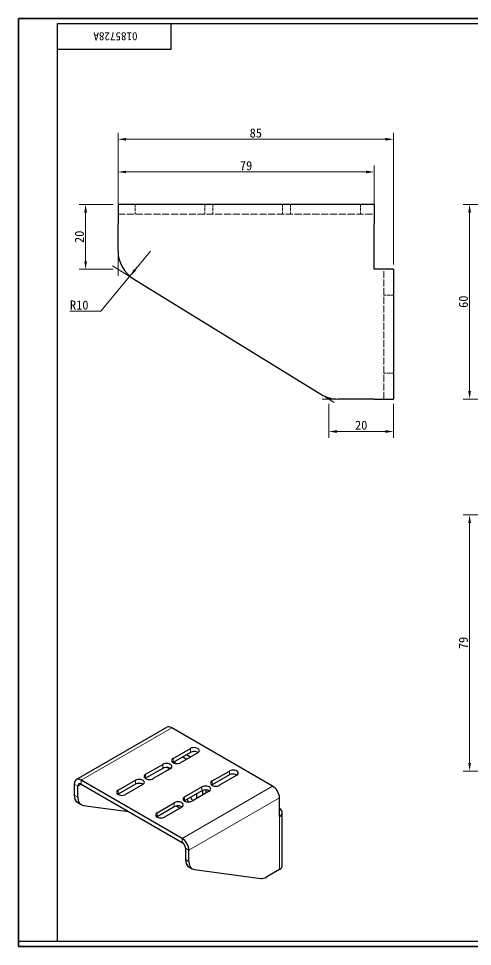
# Model space of a CAD drawing. Header units: millimetres. Extents: x 6 to 415, y 5 to 292.
# Drawn here: x 6 to 146, y 5.5 to 291.5 of the extents above; entities that cross this region are included whole.
import ezdxf

# ---------------------------------------------------------------- set-up
doc = ezdxf.new("R2010")
doc.units = ezdxf.units.MM
doc.linetypes.add('DASHED', pattern=[0.2067, 0.1654, -0.0413])
for name, color, linetype, lineweight in [('可见 (ISO)', 7, 'Continuous', 25), ('可见窄的 (ISO)', 7, 'Continuous', 18), ('图框 (ISO)', 7, 'Continuous', 35)]:
    doc.layers.add(name, color=color, linetype=linetype, lineweight=lineweight)
doc.layers.add('尺寸 (ISO)', color=7, linetype='Continuous', lineweight=18, true_color=0x008000)
doc.layers.add('隐藏 (ISO)', color=5, linetype='DASHED', lineweight=18, true_color=0x0000ff)
doc.styles.add('文本样式74', font='SimSun.ttf')
doc.styles.add('最新国标', font='simfang.ttf')
doc.dimstyles.new('默认 (GB)', dxfattribs={"dimtxt": 2.8, "dimasz": 2.5, "dimexe": 2, "dimexo": 1.5, "dimgap": 0.5, "dimtad": 1, "dimtoh": 1, "dimdsep": 46, "dimtxsty": '最新国标', "dimcen": 0.09, "dimdle": 10, "dimclrd": 256, "dimclre": 256, "dimclrt": 256, "dimaunit": 1, "dimadec": 3, "dimazin": 2, "dimtfac": 0.535714, "dimtdec": 3, "dimtmove": 0, "dimatfit": 3, "dimfxl": 0, "dimtolj": 1, "dimlwd": -1, "dimlwe": -1, "dimarcsym": 0})

# ---------------------------------------------------------------- blocks, each defined once
blk = doc.blocks.new('图框 最新国标')
at = {"layer": '图框 (ISO)'}
for p, q in [((6, 7), (6, 291.5)), ((6, 291.5), (414.5, 291.5)), ((414.5, 291.5), (414.5, 5.5)), ((6, 7), (6, 5.5)), ((6, 7), (6, 5.5)), ((414.5, 5.5), (6, 5.5))]:
    blk.add_line(p, q, dxfattribs=at)
at = {"layer": '图框 (ISO)', "color": 7, "linetype": 'Continuous', "lineweight": 25}
for p, q in [((18, 290), (413, 290)), ((18, 7), (18, 290)), ((18, 290), (413, 290)), ((53, 290), (53, 282)), ((413, 290), (413, 7)), ((413, 290), (413, 7)), ((53, 282), (18, 282)), ((413, 7), (6, 7)), ((413, 7), (18, 7))]:
    blk.add_line(p, q, dxfattribs=at)
at = {"layer": '图框 (ISO)', "style": '文本样式74'}
blk.add_attdef('零件代号_001', (42.7, 287.25), '', height=2.5, rotation=180, dxfattribs=at)
blk = doc.blocks.new('*D11')
at = {"layer": 'Defpoints', "color": 0, "transparency": 16777216}
for p in [(168.63, 234.22), (145.14, 174.22), (162.63, 174.22)]:
    blk.add_point(p, dxfattribs=at)
at = {"layer": '尺寸 (ISO)', "color": 116, "true_color": 0x00803f, "transparency": 16777216}
for p, q in [((167.13, 234.22), (143.14, 234.22)), ((145.14, 231.72), (145.14, 176.72)), ((161.13, 174.22), (143.14, 174.22))]:
    blk.add_line(p, q, dxfattribs=at)
for points in [[(144.73, 231.72), (145.56, 231.72), (145.14, 234.22)], [(144.73, 176.72), (145.56, 176.72), (145.14, 174.22)]]:
    blk.add_solid(points, dxfattribs=at)
at = {"layer": '尺寸 (ISO)', "transparency": 16777216, "insert": (143.23, 204.22), "char_height": 2.8, "attachment_point": 5, "rotation": 90, "style": '最新国标'}
blk.add_mtext('\\A1;60', dxfattribs=at)
blk = doc.blocks.new('*D21')
at = {"layer": 'Defpoints', "color": 0, "transparency": 16777216}
for p in [(115.69, 244.22), (36.69, 228.22), (115.69, 228.22)]:
    blk.add_point(p, dxfattribs=at)
at = {"layer": '尺寸 (ISO)', "color": 116, "true_color": 0x00803f, "transparency": 16777216}
for p, q in [((36.69, 229.72), (36.69, 246.22)), ((115.69, 229.72), (115.69, 246.22)), ((39.19, 244.22), (113.19, 244.22))]:
    blk.add_line(p, q, dxfattribs=at)
for points in [[(39.19, 244.64), (39.19, 243.8), (36.69, 244.22)], [(113.19, 244.64), (113.19, 243.8), (115.69, 244.22)]]:
    blk.add_solid(points, dxfattribs=at)
at = {"layer": '尺寸 (ISO)', "transparency": 16777216, "insert": (76.19, 246.14), "char_height": 2.8, "attachment_point": 5, "style": '最新国标'}
blk.add_mtext('\\A1;79', dxfattribs=at)
blk = doc.blocks.new('*D22')
at = {"layer": 'Defpoints', "color": 0, "transparency": 16777216}
for p in [(121.69, 254.29), (36.69, 228.22), (121.69, 214.22)]:
    blk.add_point(p, dxfattribs=at)
at = {"layer": '尺寸 (ISO)', "color": 116, "true_color": 0x00803f, "transparency": 16777216}
for p, q in [((36.69, 229.72), (36.69, 256.29)), ((121.69, 215.72), (121.69, 256.29)), ((39.19, 254.29), (119.19, 254.29))]:
    blk.add_line(p, q, dxfattribs=at)
for points in [[(39.19, 254.71), (39.19, 253.87), (36.69, 254.29)], [(119.19, 254.71), (119.19, 253.87), (121.69, 254.29)]]:
    blk.add_solid(points, dxfattribs=at)
at = {"layer": '尺寸 (ISO)', "transparency": 16777216, "insert": (79.19, 256.21), "char_height": 2.8, "attachment_point": 5, "style": '最新国标'}
blk.add_mtext('\\A1;85', dxfattribs=at)
blk = doc.blocks.new('*D26')
at = {"layer": 'Defpoints', "color": 0, "transparency": 16777216}
for p in [(101.69, 174.22), (121.69, 174.22), (121.69, 164.22)]:
    blk.add_point(p, dxfattribs=at)
at = {"layer": '尺寸 (ISO)', "color": 116, "true_color": 0x00803f, "transparency": 16777216}
for p, q in [((101.69, 172.72), (101.69, 162.22)), ((121.69, 172.72), (121.69, 162.22)), ((104.19, 164.22), (119.19, 164.22))]:
    blk.add_line(p, q, dxfattribs=at)
for points in [[(104.19, 164.64), (104.19, 163.8), (101.69, 164.22)], [(119.19, 164.64), (119.19, 163.8), (121.69, 164.22)]]:
    blk.add_solid(points, dxfattribs=at)
at = {"layer": '尺寸 (ISO)', "transparency": 16777216, "insert": (111.69, 166.14), "char_height": 2.8, "attachment_point": 5, "style": '最新国标'}
blk.add_mtext('\\A1;20', dxfattribs=at)
blk = doc.blocks.new('*D27')
at = {"layer": 'Defpoints', "color": 0, "transparency": 16777216}
for p in [(26.69, 234.22), (36.69, 234.22), (36.69, 214.22)]:
    blk.add_point(p, dxfattribs=at)
at = {"layer": '尺寸 (ISO)', "color": 116, "true_color": 0x00803f, "transparency": 16777216}
for p, q in [((35.19, 234.22), (24.69, 234.22)), ((26.69, 216.72), (26.69, 231.72)), ((35.19, 214.22), (24.69, 214.22))]:
    blk.add_line(p, q, dxfattribs=at)
for points in [[(26.27, 231.72), (27.11, 231.72), (26.69, 234.22)], [(26.27, 216.72), (27.11, 216.72), (26.69, 214.22)]]:
    blk.add_solid(points, dxfattribs=at)
at = {"layer": '尺寸 (ISO)', "transparency": 16777216, "insert": (24.77, 224.22), "char_height": 2.8, "attachment_point": 5, "rotation": 90, "style": '最新国标'}
blk.add_mtext('\\A1;20', dxfattribs=at)
blk = doc.blocks.new('*D29')
at = {"layer": 'Defpoints', "color": 0, "transparency": 16777216}
for p in [(46.69, 219.81), (40.32, 212.1)]:
    blk.add_point(p, dxfattribs=at)
at = {"layer": '尺寸 (ISO)', "color": 116, "true_color": 0x00803f, "transparency": 16777216}
for p, q in [((46.69, 219.81), (40.32, 212.1)), ((41.91, 214.03), (43.51, 215.95)), ((40.32, 212.1), (38.73, 210.17)), ((31.37, 201.26), (38.73, 210.17)), ((21.82, 201.26), (31.37, 201.26))]:
    blk.add_line(p, q, dxfattribs=at)
blk.add_solid([(41.59, 214.29), (42.23, 213.76), (40.32, 212.1)], dxfattribs=at)
at = {"layer": '尺寸 (ISO)', "transparency": 16777216, "insert": (24.72, 203.18), "char_height": 2.8, "attachment_point": 5, "style": '最新国标'}
blk.add_mtext('\\A1;R10', dxfattribs=at)
blk = doc.blocks.new('*D36')
at = {"layer": 'Defpoints', "color": 0, "transparency": 16777216}
for p in [(168.63, 138.54), (145.14, 59.54), (168.63, 59.54)]:
    blk.add_point(p, dxfattribs=at)
at = {"layer": '尺寸 (ISO)', "color": 116, "true_color": 0x00803f, "transparency": 16777216}
for p, q in [((167.13, 138.54), (143.14, 138.54)), ((145.14, 136.04), (145.14, 62.04)), ((167.13, 59.54), (143.14, 59.54))]:
    blk.add_line(p, q, dxfattribs=at)
for points in [[(144.73, 136.04), (145.56, 136.04), (145.14, 138.54)], [(144.73, 62.04), (145.56, 62.04), (145.14, 59.54)]]:
    blk.add_solid(points, dxfattribs=at)
at = {"layer": '尺寸 (ISO)', "transparency": 16777216, "insert": (143.23, 99.04), "char_height": 2.8, "attachment_point": 5, "rotation": 90, "style": '最新国标'}
blk.add_mtext('\\A1;79', dxfattribs=at)

msp = doc.modelspace()

# ---------------------------------------------------------------- linework, layer by layer
at = {"layer": '可见 (ISO)'}
for p, q in [((115.69, 234.219), (36.69, 234.219)), ((36.69, 234.219), (36.69, 228.219)), ((115.69, 234.219), (115.69, 228.219)), ((36.69, 219.807), (36.69, 228.219)), ((115.69, 214.219), (115.69, 228.219)), ((121.69, 214.219), (115.69, 214.219)), ((121.69, 214.219), (121.69, 174.219)), ((41.449, 211.291), (99.28, 175.703)), ((115.69, 174.219), (104.521, 174.219)), ((115.69, 174.219), (121.69, 174.219)), ((23.825, 56.918), (51.756, 73.044)), ((84.368, 54.932), (53.256, 72.895)), ((53.698, 63.455), (59.001, 66.517)), ((59.001, 65.292), (53.698, 62.23)), ((61.299, 65.19), (55.996, 62.128)), ((56.703, 63.965), (57.94, 63.251)), ((59.001, 63.863), (57.764, 64.577)), ((45.212, 58.556), (50.516, 61.618)), ((50.516, 60.393), (45.212, 57.331)), ((52.814, 60.291), (47.51, 57.229)), ((65.718, 56.514), (71.022, 59.576)), ((71.022, 58.352), (65.718, 55.29)), ((73.32, 58.249), (68.017, 55.188)), ((23.204, 55.545), (23.204, 52.111)), ((24.264, 51.498), (24.264, 54.932)), ((56.438, 38.807), (25.325, 56.77)), ((25.325, 55.545), (56.438, 37.582)), ((36.727, 53.657), (42.03, 56.719)), ((42.03, 55.494), (36.727, 52.432)), ((44.328, 55.392), (39.025, 52.33)), ((57.233, 51.615), (62.536, 54.677)), ((62.536, 53.453), (57.233, 50.391)), ((64.835, 53.351), (59.531, 50.289)), ((60.857, 52.483), (60.857, 51.054)), ((62.802, 52.177), (62.802, 53.576)), ((63.862, 52.789), (63.862, 53.722)), ((24.239, 49.822), (25.3, 49.209)), ((25.947, 48.993), (39.891, 47.135)), ((48.748, 46.716), (54.051, 49.778)), ((54.711, 48.785), (55.819, 48.145)), ((86.49, 45.543), (86.49, 51.258)), ((54.051, 48.554), (48.748, 45.492)), ((56.349, 48.452), (51.046, 45.39)), ((87.368, 30.438), (87.368, 46.768)), ((57.498, 35.745), (57.498, 32.311)), ((58.559, 31.698), (58.559, 35.132)), ((58.534, 30.022), (59.595, 29.409)), ((60.242, 29.193), (80.688, 26.469)), ((86.49, 29.213), (82.541, 26.933))]:
    msp.add_line(p, q, dxfattribs=at)
for centre, start, end in [((46.69, 219.807), 180, 238.3925), ((104.521, 184.219), 238.3925, 270)]:
    msp.add_arc(centre, 10, start, end, dxfattribs=at)
for centre, major_axis, start_param, end_param in [((53.256, 70.446), (-1.5, 2.598), 5.4977871, 6.2831853), ((60.15, 65.853), (1.625, 0), 5.4977871, 8.6393798), ((54.847, 62.791), (-1.625, 0), 5.4977871, 8.6393798), ((60.15, 64.628), (-1.625, 0), 3.8527539, 5.4977871), ((51.665, 60.954), (1.625, 0), 5.4977871, 8.6393798), ((51.665, 59.729), (-1.625, 0), 3.8527539, 5.4977871), ((54.847, 61.567), (-1.625, 0), 5.4977871, 5.5720241), ((46.361, 57.892), (-1.625, 0), 5.4977871, 8.6393798), ((46.361, 56.668), (-1.625, 0), 5.4977871, 5.5720241), ((72.171, 58.913), (1.625, 0), 5.4977871, 8.6393798), ((72.171, 57.688), (-1.625, 0), 3.8527539, 5.4977871), ((25.325, 54.32), (-1.5, 2.598), 5.4977871, 7.0685835), ((25.325, 54.32), (-0.75, 1.299), 5.4977871, 7.0685835), ((43.179, 56.055), (1.625, 0), 5.4977871, 8.6393798), ((43.179, 54.83), (-1.625, 0), 3.8527539, 5.4977871), ((63.686, 54.014), (1.625, 0), 5.4977871, 8.6393798), ((66.868, 55.851), (-1.625, 0), 5.4977871, 8.6393798), ((66.868, 54.626), (-1.625, 0), 5.4977871, 5.5720241), ((84.368, 52.483), (-1.5, 2.598), 3.9269908, 5.4977871), ((26.739, 54.152), (-2.5, -4.33), 5.4977871, 6.2831853), ((27.8, 53.54), (-2.5, -4.33), 5.4977871, 6.5169285), ((37.876, 52.993), (-1.625, 0), 5.4977871, 8.6393798), ((37.876, 51.769), (-1.625, 0), 5.4977871, 5.5720241), ((58.382, 50.952), (-1.625, 0), 5.4977871, 8.6393798), ((63.686, 52.789), (-1.625, 0), 3.8527539, 5.4977871), ((55.2, 49.115), (1.625, 0), 5.4977871, 8.6393798), ((55.2, 47.89), (-1.625, 0), 3.8527539, 5.4977871), ((58.382, 49.727), (-1.625, 0), 5.4977871, 5.5720241), ((59.266, 51.258), (-1.125, 1.949), 1.4526707, 1.8964266), ((60.327, 51.871), (1.125, -1.949), 4.5942633, 5.1592321), ((49.897, 46.053), (-1.625, 0), 5.4977871, 8.6393798), ((84.368, 46.768), (3, 0), 5.4977871, 7.0685835), ((49.897, 44.828), (-1.625, 0), 5.4977871, 5.5720241), ((56.438, 36.357), (-1.5, 2.598), 3.9269908, 5.4977871), ((56.438, 36.357), (0.75, -1.299), 0.7853982, 2.3561945), ((61.034, 34.352), (-2.5, -4.33), 5.4977871, 6.2831853), ((62.095, 33.739), (-2.5, -4.33), 5.4977871, 6.5169285), ((84.368, 30.438), (3, 0), 5.4977871, 6.2831853), ((82.541, 31.015), (-2.5, -4.33), 0.2337432, 0.7853982)]:
    msp.add_ellipse(centre, major_axis=major_axis, ratio=0.5773503, start_param=start_param, end_param=end_param, dxfattribs=at)
at = {"layer": '可见窄的 (ISO)'}
for p, q in [((53.256, 72.895), (25.325, 56.77)), ((59.001, 66.517), (59.001, 65.292)), ((53.698, 63.455), (53.698, 62.23)), ((50.516, 61.618), (50.516, 60.393)), ((52.195, 59.934), (52.195, 60.616)), ((54.316, 62.587), (54.316, 61.904)), ((45.212, 58.556), (45.212, 57.331)), ((71.022, 59.576), (71.022, 58.352)), ((23.204, 55.545), (24.264, 54.932)), ((24.264, 54.932), (25.325, 55.545)), ((25.325, 56.77), (25.325, 55.545)), ((42.03, 56.719), (42.03, 55.494)), ((84.368, 54.932), (56.438, 38.807)), ((62.536, 54.677), (62.536, 53.453)), ((65.718, 56.514), (65.718, 55.29)), ((24.264, 51.498), (23.204, 52.111)), ((36.727, 53.657), (36.727, 52.432)), ((57.233, 51.615), (57.233, 50.391)), ((54.051, 49.778), (54.051, 48.554)), ((86.49, 51.258), (58.559, 35.132)), ((48.748, 46.716), (48.748, 45.492)), ((86.49, 29.213), (86.49, 45.543)), ((56.438, 38.807), (56.438, 37.582)), ((58.559, 35.132), (57.498, 35.745)), ((58.559, 31.698), (57.498, 32.311))]:
    msp.add_line(p, q, dxfattribs=at)
at = {"layer": '尺寸 (ISO)'}
for p, q in [((36.69, 218.307), (36.69, 212.219)), ((40.172, 212.077), (34.987, 215.268)), ((100.557, 174.917), (103.394, 173.171)), ((103.021, 174.219), (99.69, 174.219))]:
    msp.add_line(p, q, dxfattribs=at)
at = {"layer": '隐藏 (ISO)', "ltscale": 5.71399}
for p, q in [((41.94, 234.219), (41.94, 231.219)), ((63.44, 234.219), (63.44, 231.219)), ((65.94, 234.219), (65.94, 231.219)), ((87.44, 234.219), (87.44, 231.219)), ((89.94, 234.219), (89.94, 231.219)), ((111.44, 234.219), (111.44, 231.219)), ((121.69, 206.219), (118.69, 206.219)), ((121.69, 182.219), (118.69, 182.219))]:
    msp.add_line(p, q, dxfattribs=at)
at = {"layer": '隐藏 (ISO)', "ltscale": 13.179187}
msp.add_line((36.69, 231.219), (115.69, 231.219), dxfattribs=at)
at = {"layer": '隐藏 (ISO)', "ltscale": 12.901145}
msp.add_line((118.69, 174.219), (118.69, 214.219), dxfattribs=at)

# ---------------------------------------------------------------- block references
msp.add_blockref('图框 最新国标', (0, 0)).add_auto_attribs({'零件代号_001': '0185728A'})

# ---------------------------------------------------------------- dimensions: what is measured, and where the dimension line sits
at = {"layer": '尺寸 (ISO)', "color": 116, "true_color": 0x00803f}
for base, p1, p2, angle, picture, middle in [((121.69, 254.29), (36.69, 228.219), (121.69, 214.219), 180, '*D22', (79.19, 254.29)), ((115.69, 244.219), (36.69, 228.219), (115.69, 228.219), 180, '*D21', (76.19, 244.219)), ((26.69, 234.219), (36.69, 214.219), (36.69, 234.219), 90, '*D27', (26.69, 224.219)), ((145.142, 174.219), (168.628, 234.219), (162.628, 174.219), 90, '*D11', (145.142, 204.219)), ((121.69, 164.219), (101.69, 174.219), (121.69, 174.219), 180, '*D26', (111.69, 164.219)), ((145.142, 59.537), (168.628, 138.537), (168.628, 59.537), 90, '*D36', (145.142, 99.037))]:
    dim = msp.add_linear_dim(base=base, p1=p1, p2=p2, angle=angle, dimstyle='默认 (GB)', override={"dimgap": 0.5, "dimtoh": 0, "dimdec": 2, "dimtol": 0, "dimlim": 0, "dimtp": 0, "dimtm": 0, "dimtdec": 3, "dimtofl": 0, "dimatfit": 1}, dxfattribs=at)
    dim.commit()
    dim.dimension.update_dxf_attribs({"geometry": picture, "text_midpoint": middle, "dimtype": 160})
dim = msp.add_radius_dim(center=(46.69, 219.807), mpoint=(40.321, 212.098), dimstyle='默认 (GB)', override={"dimgap": 0.5, "dimtih": 1, "dimdec": 2, "dimlfac": 1, "dimcen": 0, "dimtol": 0, "dimlim": 0, "dimtp": 0, "dimtm": 0, "dimtdec": 3}, dxfattribs=at)
dim.commit()
dim.dimension.update_dxf_attribs({"geometry": '*D29', "text_midpoint": (24.723, 201.259), "dimtype": 164})

doc.saveas('drawing.dxf')
